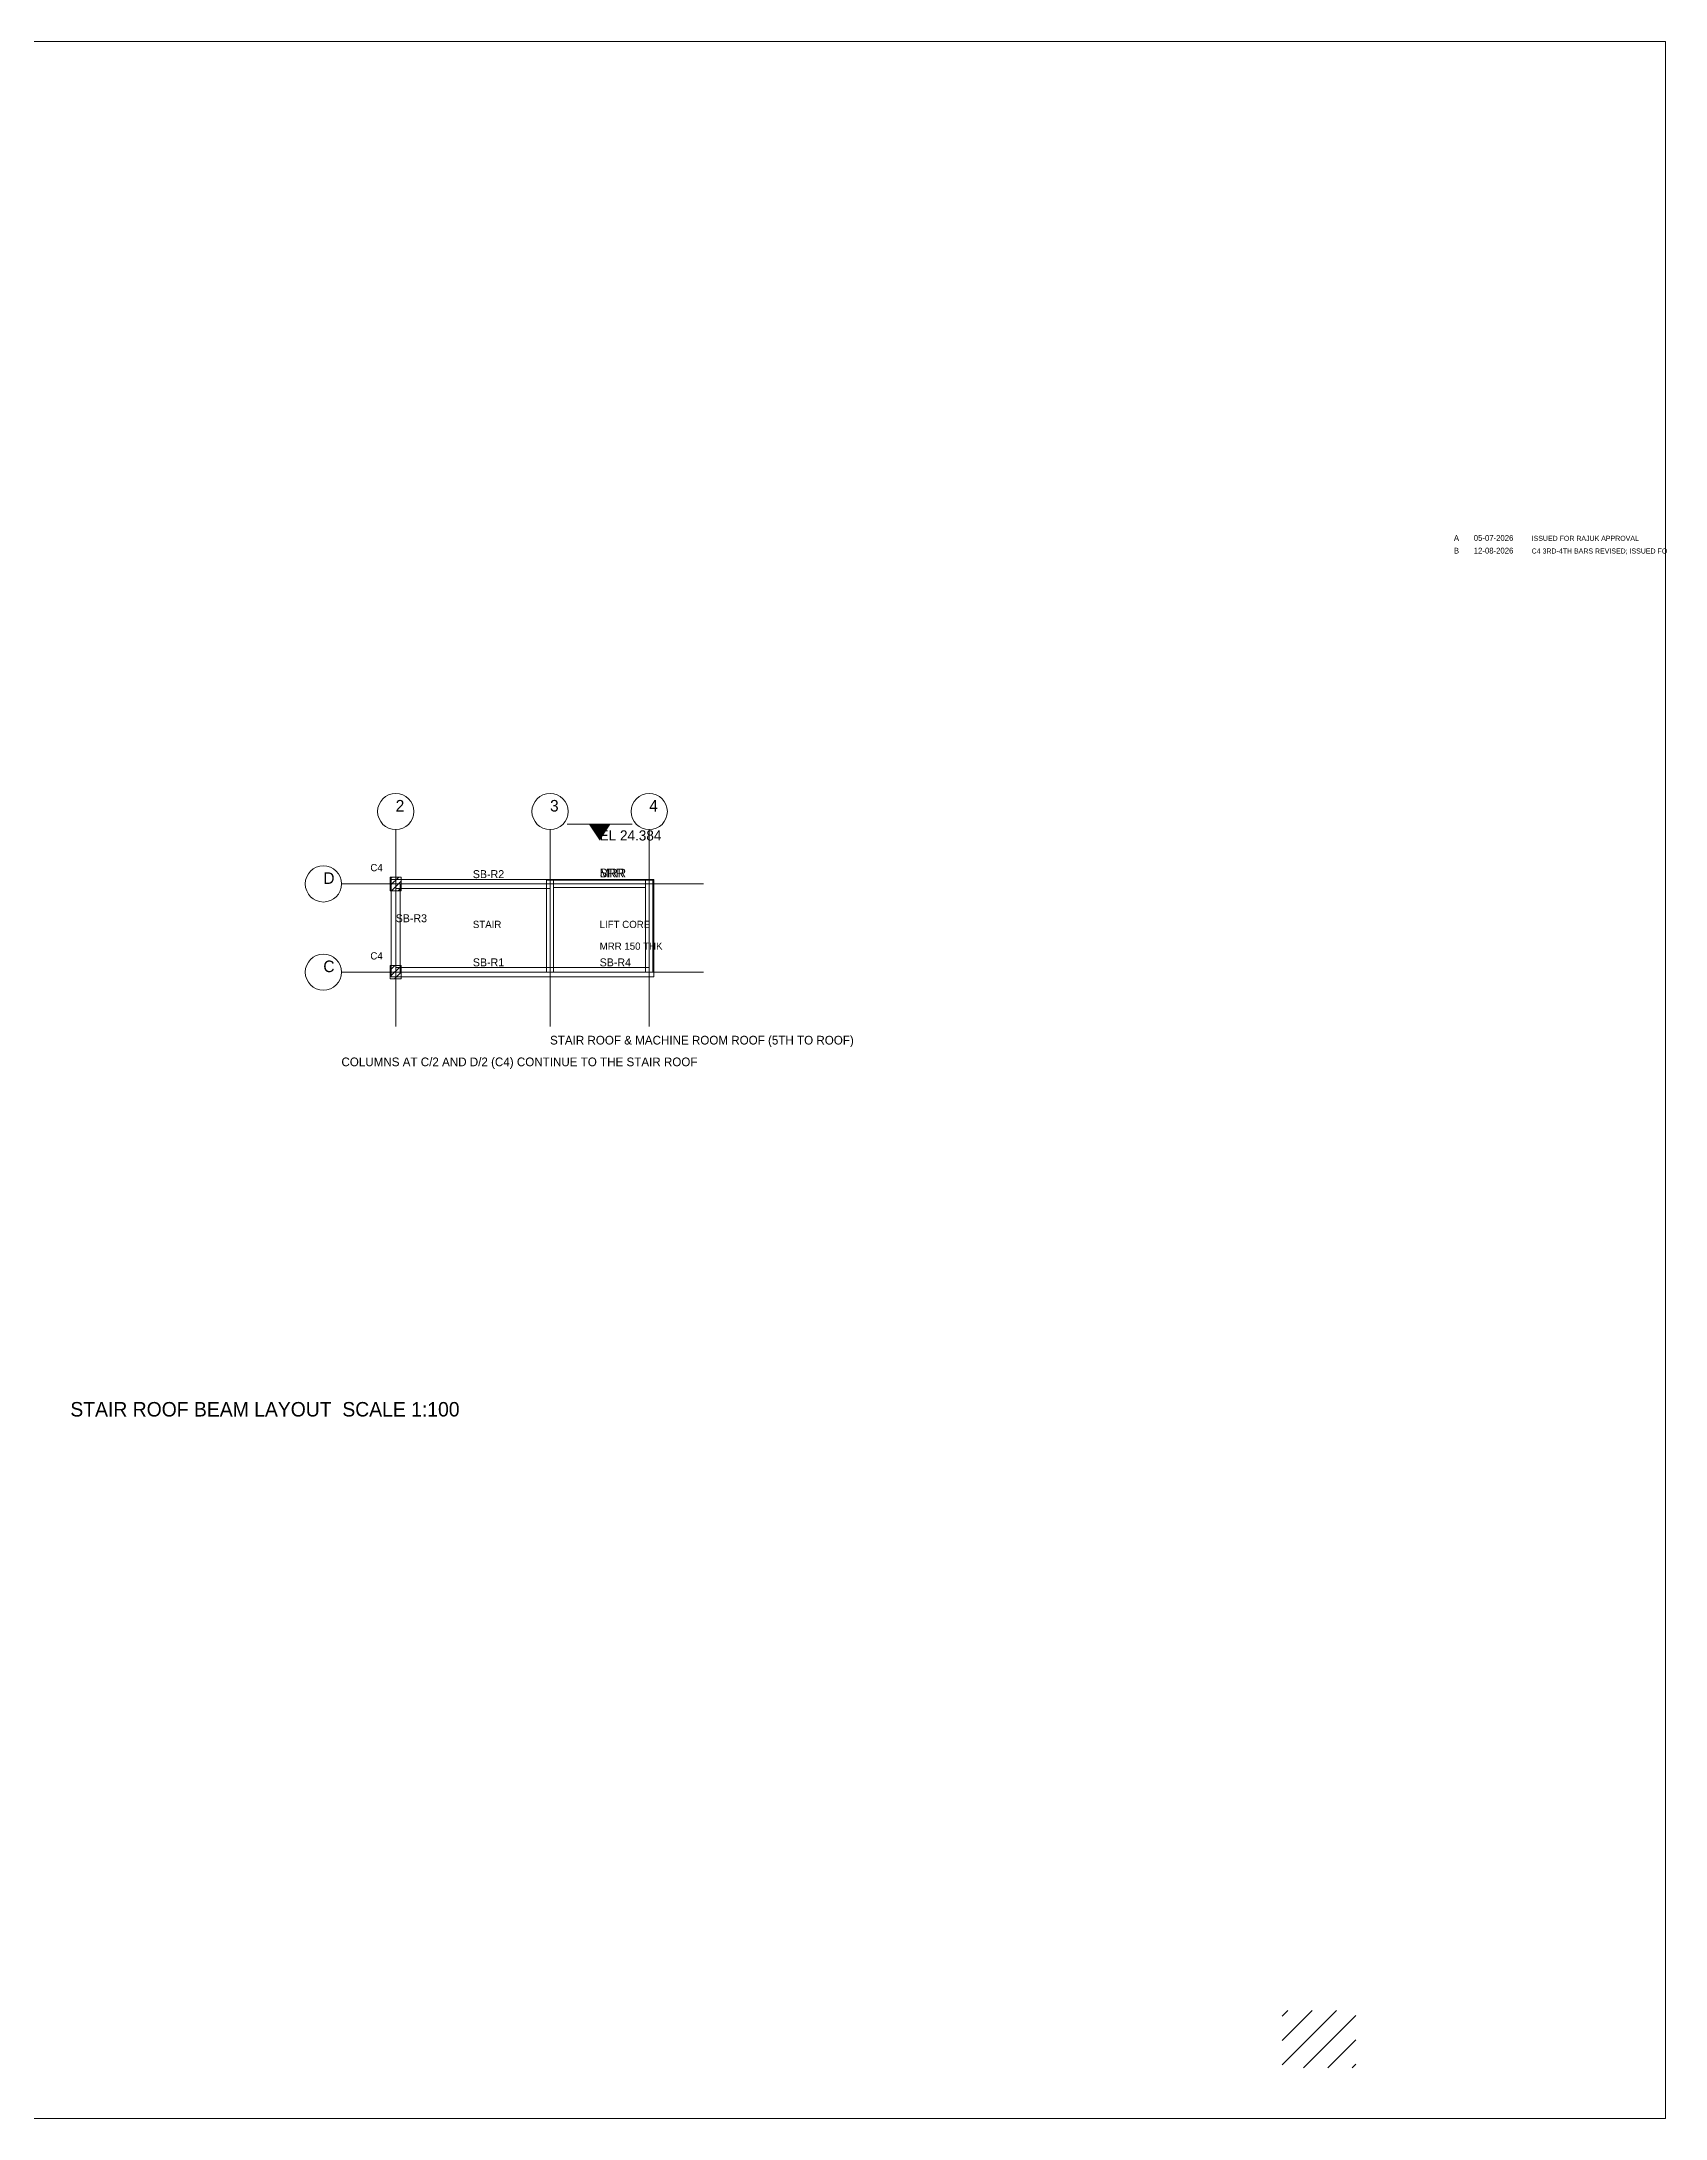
# Model space of a CAD drawing. Extents: x 1000 to 741800, y -207200 to 58400.
# Drawn here: x 696903 to 741800, y -68400 to -11000 of the extents above; entities that cross this region are included whole.
import ezdxf

# ---------------------------------------------------------------- set-up
doc = ezdxf.new("R2010")
doc.units = 0
for name, color, linetype, lineweight, plot in [('Beam Line', 4, 'Continuous', 0, False), ('Column', 1, 'Continuous', 0, False), ('Grid', 8, 'Continuous', 0, False), ('Grid Circle', 8, 'Continuous', 0, False), ('Hatch', 9, 'Continuous', 0, False), ('Sheet', 7, 'Continuous', 0, False), ('Slab', 5, 'Continuous', 0, False), ('Text-1', 7, 'Continuous', 0, False), ('Text-2', 7, 'Continuous', 0, False), ('TITLE', 7, 'Continuous', 0, False), ('Wall', 1, 'Continuous', 0, False)]:
    doc.layers.add(name, color=color, linetype=linetype, lineweight=lineweight, plot=plot)
pattern_1 = [(45, (0, 0), (-89.802561212, 89.802561212), [])]

# ---------------------------------------------------------------- blocks, each defined once
blk = doc.blocks.new('LEVEL_MARK')
at = {"layer": 'Text-1'}
blk.add_line((-900, 450), (900, 450), dxfattribs=at)
blk.add_solid([(0, 0), (-300, 450), (300, 450)], dxfattribs=at)
blk.add_attdef('LEVEL', (0, 0), '', height=280, dxfattribs=at)
blk = doc.blocks.new('GRID_BUBBLE')
at = {"layer": 'Grid Circle'}
blk.add_circle((0, 0), 500, dxfattribs=at)
at = {"layer": 'Text-1'}
blk.add_attdef('GRID', (0, 0), '', height=320, dxfattribs=at)

msp = doc.modelspace()

# ---------------------------------------------------------------- hatches: boundary and pattern name
at = {"layer": 'Hatch'}
h = msp.add_hatch(dxfattribs=at)
h.set_pattern_fill('ANSI31', color=256, scale=40)
h.set_pattern_definition(pattern_1)
h.paths.add_polyline_path([(706544.8, -34468.3), (706844.8, -34468.3), (706844.8, -34093.3), (706544.8, -34093.3)])
h = msp.add_hatch(dxfattribs=at)
h.set_pattern_fill('ANSI31', color=256, scale=40)
h.set_pattern_definition(pattern_1)
h.paths.add_polyline_path([(706544.8, -36906.7), (706844.8, -36906.7), (706844.8, -36531.7), (706544.8, -36531.7)])
h = msp.add_hatch(dxfattribs=at)
h.set_pattern_fill('ANSI31', color=256, scale=150)
h.set_pattern_definition([(45, (0, 0), (-336.759604545, 336.759604545), [])])
h.paths.add_polyline_path([(731200, -67000), (733242.16, -67000), (733242.16, -65415.04), (731200, -65415.04)])

# ---------------------------------------------------------------- linework, layer by layer
at = {"layer": 'Beam Line'}
for p, q in [((706569.8, -36719.2), (706569.8, -34280.8)), ((706694.8, -34155.8), (710962, -34155.8)), ((706694.8, -34405.8), (710962, -34405.8)), ((706819.8, -36719.2), (706819.8, -34280.8)), ((706694.8, -36594.2), (710962, -36594.2)), ((710962, -36594.2), (713705.2000000001, -36594.2)), ((706694.8, -36844.2), (710962, -36844.2)), ((710962, -36844.2), (713705.2000000001, -36844.2))]:
    msp.add_line(p, q, dxfattribs=at)
at = {"layer": 'Column'}
for points in [[(706544.8, -34468.3), (706844.8, -34468.3), (706844.8, -34093.3), (706544.8, -34093.3)], [(706544.8, -36906.7), (706844.8, -36906.7), (706844.8, -36531.7), (706544.8, -36531.7)]]:
    msp.add_lwpolyline(points, close=True, dxfattribs=at)
at = {"layer": 'Grid'}
for p, q in [((706694.8, -38219.2), (706694.8, -32780.8)), ((710962, -38219.2), (710962, -32780.8)), ((713705.2000000001, -38219.2), (713705.2000000001, -32780.8)), ((705194.8, -34280.8), (715205.2000000001, -34280.8)), ((705194.8, -36719.2), (715205.2000000001, -36719.2))]:
    msp.add_line(p, q, dxfattribs=at)
at = {"layer": 'Sheet'}
msp.add_lwpolyline([(659700, -68400), (741800, -68400), (741800, -11000), (659700, -11000)], close=True, dxfattribs=at)
at = {"layer": 'Slab'}
for points in [[(706569.8, -36844.2), (710962, -36844.2), (710962, -34155.8), (706569.8, -34155.8)], [(706694.8, -36719.2), (710962, -36719.2), (710962, -34280.8), (706694.8, -34280.8)], [(710962, -36844.2), (713830.2000000001, -36844.2), (713830.2000000001, -34155.8), (710962, -34155.8)]]:
    msp.add_lwpolyline(points, close=True, dxfattribs=at)
at = {"layer": 'Wall'}
for points in [[(710862, -36719.2), (711062, -36719.2), (711062, -34180.8), (710862, -34180.8)], [(711062, -34380.8), (713605.2000000001, -34380.8), (713605.2000000001, -34180.8), (711062, -34180.8)], [(713605.2000000001, -36719.2), (713805.2000000001, -36719.2), (713805.2000000001, -34180.8), (713605.2000000001, -34180.8)]]:
    msp.add_lwpolyline(points, close=True, dxfattribs=at)

# ---------------------------------------------------------------- block references
at = {"layer": 'Grid Circle'}
for p, values in [((706694.8, -32280.8), {'GRID': '2'}), ((710962, -32280.8), {'GRID': '3'}), ((713705.2000000001, -32280.8), {'GRID': '4'}), ((704694.8, -34280.8), {'GRID': 'D'}), ((704694.8, -36719.2), {'GRID': 'C'})]:
    msp.add_blockref('GRID_BUBBLE', p, dxfattribs=at).add_auto_attribs(values)
at = {"layer": 'Text-1'}
msp.add_blockref('LEVEL_MARK', (712333.6000000001, -33080.8), dxfattribs=at).add_auto_attribs({'LEVEL': 'EL 24.384'})

# ---------------------------------------------------------------- texts
at = {"layer": 'Sheet'}
msp.add_text('STAIR ROOF BEAM LAYOUT  SCALE 1:100', height=400, dxfattribs=at).set_placement((697700, -49000))
at = {"layer": 'Text-1'}
for s, height, p in [('C4', 200, (705994.8, -33930.8)), ('SRR', 240, (712333.6000000001, -34100)), ('MRR', 240, (712333.6000000001, -34100)), ('SB-R2', 220, (708828.4, -34120.8)), ('SB-R3', 220, (706694.8, -35340)), ('STAIR', 200, (708828.4, -35500)), ('LIFT CORE', 200, (712333.6000000001, -35500)), ('C4', 200, (705994.8, -36369.2)), ('SB-R1', 220, (708828.4, -36559.2)), ('SB-R4', 220, (712333.6000000001, -36559.2)), ('STAIR ROOF & MACHINE ROOM ROOF (5TH TO ROOF)', 240, (710962, -38719.2)), ('COLUMNS AT C/2 AND D/2 (C4) CONTINUE TO THE STAIR ROOF', 240, (705194.8, -39319.2))]:
    msp.add_text(s, height=height, dxfattribs=at).set_placement(p)
at = {"layer": 'Text-2'}
msp.add_text('MRR 150 THK', height=200, dxfattribs=at).set_placement((712333.6000000001, -36100))
at = {"layer": 'TITLE'}
for s, height, p in [('A', 160, (735950, -24800)), ('05-07-2026', 160, (736500, -24800)), ('ISSUED FOR RAJUK APPROVAL', 140, (738100, -24800)), ('B', 160, (735950, -25150)), ('12-08-2026', 160, (736500, -25150)), ('C4 3RD-4TH BARS REVISED; ISSUED FO', 140, (738100, -25150))]:
    msp.add_text(s, height=height, dxfattribs=at).set_placement(p)

doc.saveas('drawing.dxf')
